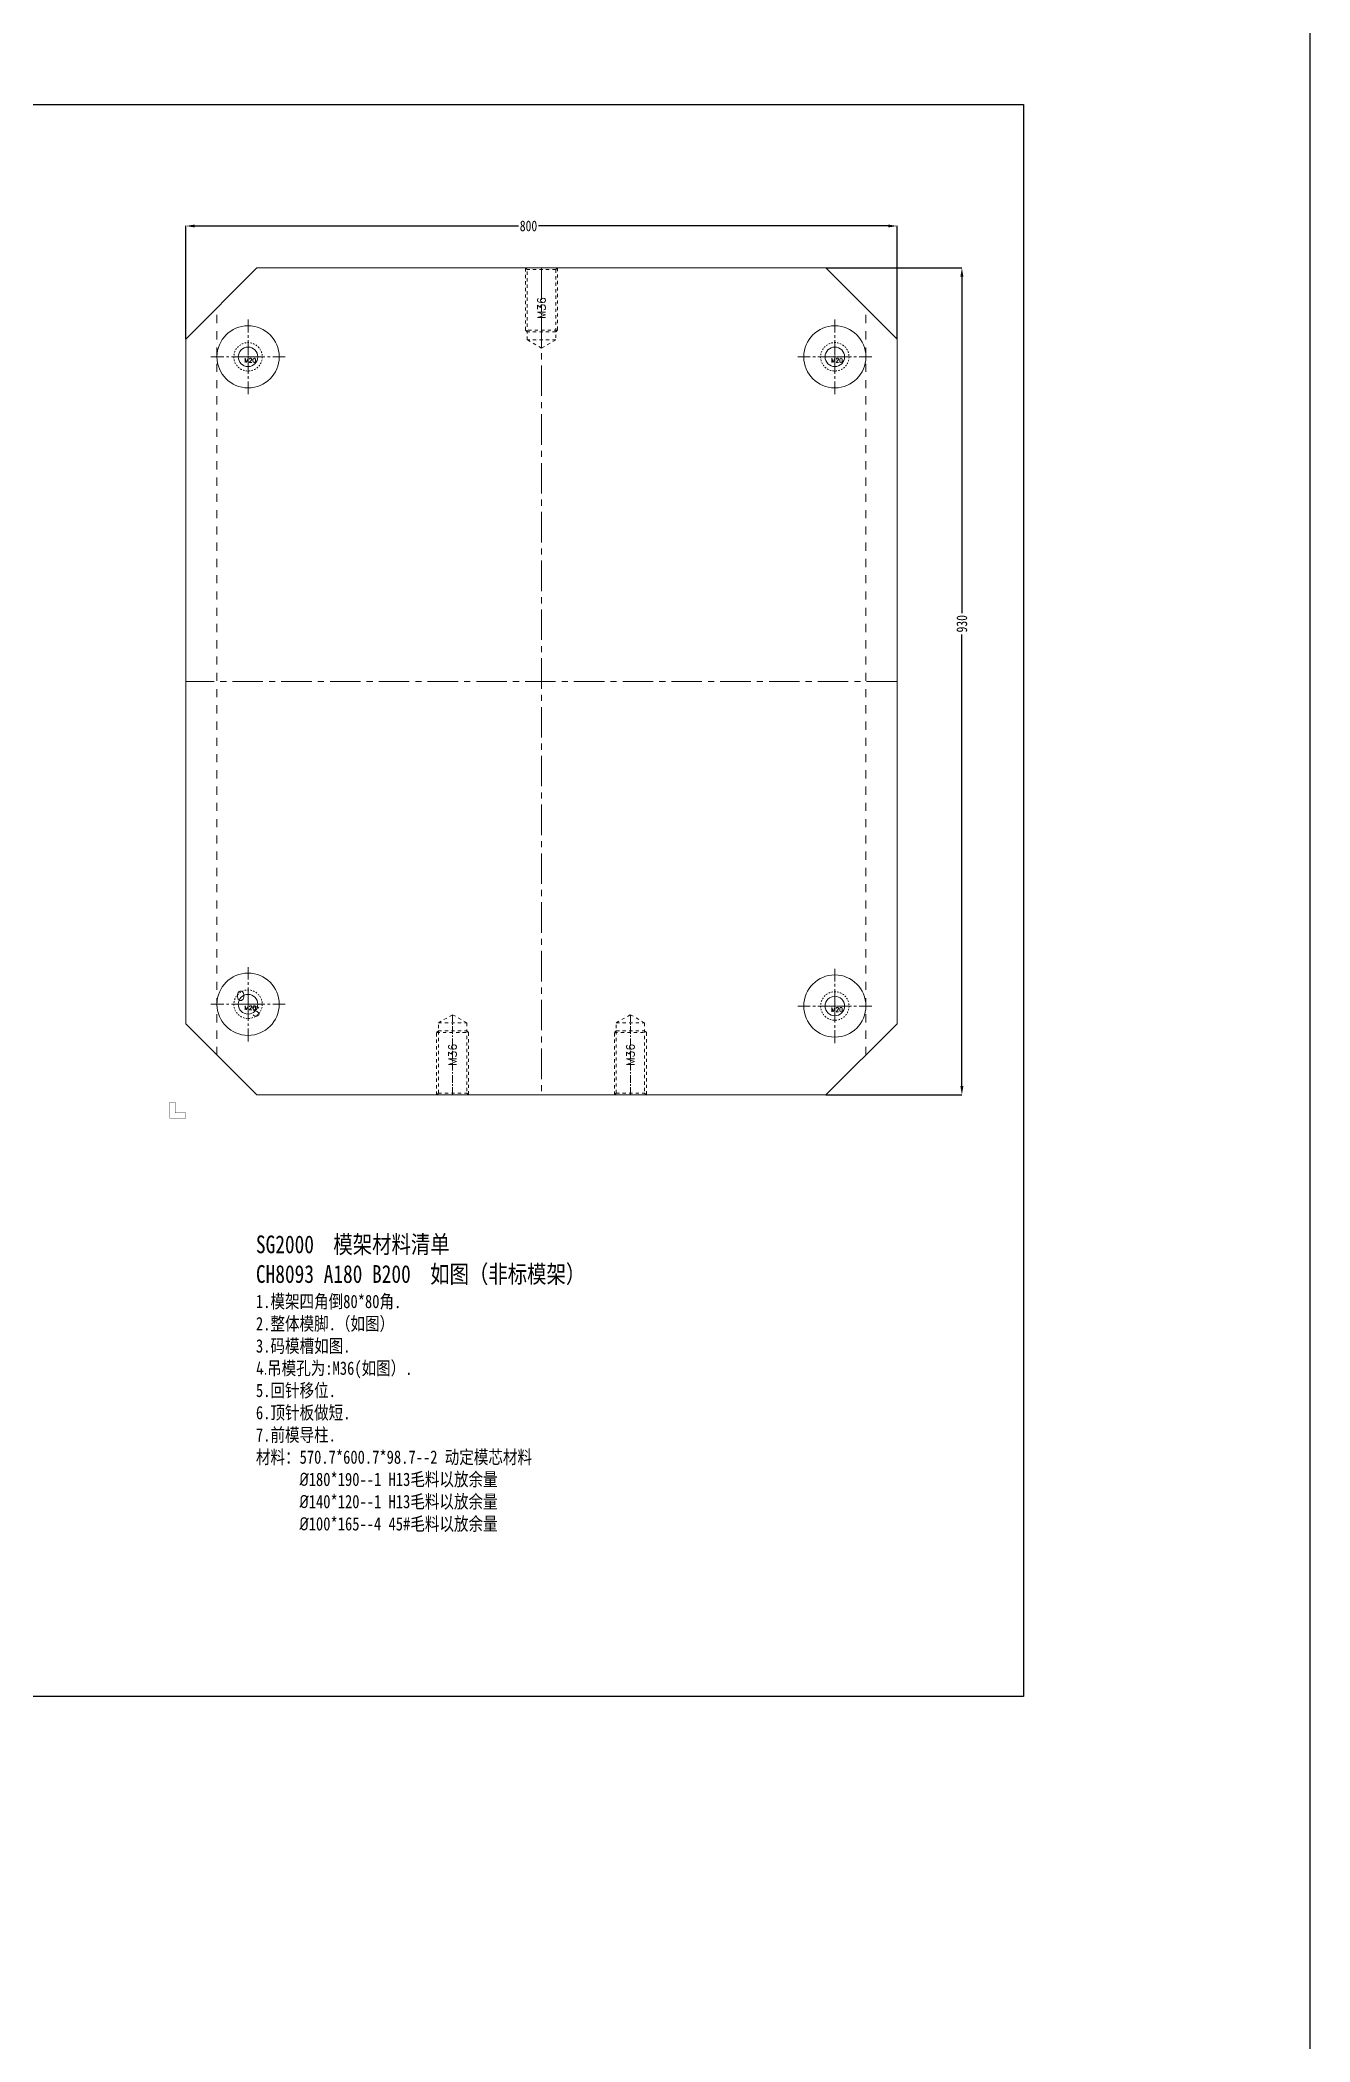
# Model space of a CAD drawing. Header units: millimetres. Extents: x 2673 to 5721, y -10743 to 3474.
# Drawn here: x 4292 to 5721, y -1538 to 713 of the extents above; entities that cross this region are included whole.
import ezdxf
from ezdxf.enums import TextEntityAlignment as Align

# ---------------------------------------------------------------- set-up
doc = ezdxf.new("R2010")
doc.units = ezdxf.units.MM
doc.header["$LTSCALE"] = 16.335
doc.header["$PDMODE"] = 3
doc.header["$PDSIZE"] = 0.3125
doc.linetypes.add('CENTER', pattern=[0.6, 0.375, -0.075, 0.075, -0.075])
doc.linetypes.add('HIDDEN', pattern=[0.2, 0.1, -0.1])
doc.layers.get('0').update_dxf_attribs({"linetype": 'CONTINUOUS'})
doc.layers.get('Defpoints').update_dxf_attribs({"linetype": 'CONTINUOUS'})
doc.layers.add('moldbase', color=7, linetype='CONTINUOUS', lineweight=20)
doc.layers.add('screw', color=33, linetype='CONTINUOUS', lineweight=13)
doc.styles.add('ROMANC', font='romanc.shx', dxfattribs={"bigfont": 'gbcbig.shx'})
doc.styles.get("Standard").update_dxf_attribs({"font": 'txt', "width": 0.8})
doc.styles.add('TXT', font='txt.shx', dxfattribs={"bigfont": 'gbcbig.shx'})
doc.dimstyles.new('副本 STANDARD', dxfattribs={"dimtxt": 6, "dimasz": 4, "dimexe": 0, "dimexo": 0, "dimgap": 0, "dimtad": 0, "dimdsep": 46, "dimlunit": 6, "dimtxsty": 'Standard', "dimcen": 0, "dimclrd": 4, "dimclre": 4, "dimclrt": 6, "dimazin": 2, "dimtfac": 2, "dimtofl": 0, "dimtmove": 1, "dimatfit": 3, "dimfxl": 0, "dimtolj": 1, "dimtzin": 0, "dimarcsym": 0})

# ---------------------------------------------------------------- blocks, each defined once
blk = doc.blocks.new('screw_m20_i')
at = {"layer": 'screw', "color": 1, "linetype": 'CENTER', "ltscale": 0.995164}
for p, q in [((-17.6, 0), (17.6, 0)), ((0, -17.6), (0, 17.6))]:
    blk.add_line(p, q, dxfattribs=at)
at = {"layer": 'screw', "color": 8, "linetype": 'HIDDEN', "ltscale": 0.995164}
blk.add_circle((0, 0), 16, dxfattribs=at)
at = {"layer": 'screw', "color": 33}
blk.add_circle((0, 0), 11, dxfattribs=at)
at = {"layer": 'screw', "color": 6, "style": 'TXT'}
blk.add_text('M20', height=4.8, dxfattribs=at).set_placement((-4.16, -6.4))
blk = doc.blocks.new('01')
at = {"layer": 'screw', "color": 92, "linetype": 'HIDDEN', "ltscale": 2.239118}
for p, q in [((4838.2, 386.7), (4838.2, 456.7)), ((4874.2, 456.7), (4874.2, 386.7)), ((4840.2, 384.7), (4838.2, 386.7)), ((4874.2, 386.7), (4838.2, 386.7)), ((4872.2, 384.7), (4840.2, 384.7)), ((4874.2, 386.7), (4872.2, 384.7)), ((4738.2, -403.3), (4740.2, -401.3)), ((4738.2, -473.3), (4738.2, -403.3)), ((4738.2, -403.3), (4774.2, -403.3)), ((4740.2, -401.3), (4772.2, -401.3)), ((4772.2, -401.3), (4774.2, -403.3)), ((4774.2, -403.3), (4774.2, -473.3)), ((4938.2, -403.3), (4940.2, -401.3)), ((4938.2, -473.3), (4938.2, -403.3)), ((4938.2, -403.3), (4974.2, -403.3)), ((4940.2, -401.3), (4972.2, -401.3)), ((4972.2, -401.3), (4974.2, -403.3)), ((4974.2, -403.3), (4974.2, -473.3))]:
    blk.add_line(p, q, dxfattribs=at)
at = {"layer": 'screw', "color": 8, "linetype": 'HIDDEN', "ltscale": 2.239118}
for p, q in [((4840.2, 454.7), (4838.2, 456.7)), ((4872.2, 454.7), (4840.2, 454.7)), ((4840.2, 375.7), (4840.2, 454.7)), ((4874.2, 456.7), (4872.2, 454.7)), ((4872.2, 454.7), (4872.2, 375.7)), ((4856.2, 366.4), (4840.2, 375.7)), ((4872.2, 375.7), (4840.2, 375.7)), ((4872.2, 375.7), (4856.2, 366.4)), ((4740.2, -392.3), (4756.2, -383.1)), ((4740.2, -471.3), (4740.2, -392.3)), ((4740.2, -392.3), (4772.2, -392.3)), ((4756.2, -383.1), (4772.2, -392.3)), ((4772.2, -392.3), (4772.2, -471.3)), ((4940.2, -392.3), (4956.2, -383.1)), ((4940.2, -471.3), (4940.2, -392.3)), ((4940.2, -392.3), (4972.2, -392.3)), ((4956.2, -383.1), (4972.2, -392.3)), ((4972.2, -392.3), (4972.2, -471.3)), ((4738.2, -473.3), (4740.2, -471.3)), ((4740.2, -471.3), (4772.2, -471.3)), ((4772.2, -471.3), (4774.2, -473.3)), ((4938.2, -473.3), (4940.2, -471.3)), ((4940.2, -471.3), (4972.2, -471.3)), ((4972.2, -471.3), (4974.2, -473.3))]:
    blk.add_line(p, q, dxfattribs=at)
at = {"layer": 'screw', "color": 1, "linetype": 'CENTER', "ltscale": 1.399449}
for p, q in [((4856.2, 456.7), (4856.2, 366.4)), ((4756.2, -473.3), (4756.2, -383.1)), ((4956.2, -473.3), (4956.2, -383.1))]:
    blk.add_line(p, q, dxfattribs=at)
at = {"layer": 'screw', "color": 6, "linetype": 'HIDDEN', "ltscale": 2.239118, "style": 'TXT'}
for p in [(4856.2, 411.5), (4756.2, -428.2), (4956.2, -428.2)]:
    blk.add_text('M36', height=9, rotation=90, dxfattribs=at).set_placement(p, align=Align.MIDDLE)
blk = doc.blocks.new('*D111')
at = {"color": 4, "lineweight": -2}
for p, q in [((4456.2, 376.7), (4456.2, 503.8)), ((4466.2, 503.8), (4830.4, 503.8)), ((5246.2, 503.8), (4852.8, 503.8)), ((5256.2, 376.7), (5256.2, 503.8))]:
    blk.add_line(p, q, dxfattribs=at)
at = {"color": 4}
for points in [[(4466.2, 505.4), (4466.2, 502.1), (4456.2, 503.8)], [(5246.2, 505.4), (5246.2, 502.1), (5256.2, 503.8)]]:
    blk.add_solid(points, dxfattribs=at)
at = {"layer": 'Defpoints', "color": 0}
for p in [(4456.2, 503.8), (4456.2, 376.7), (5256.2, 376.7)]:
    blk.add_point(p, dxfattribs=at)
at = {"color": 6, "insert": (4841.6, 503.8), "char_height": 12, "attachment_point": 5}
blk.add_mtext('\\A1;800', dxfattribs=at)
blk = doc.blocks.new('*D112')
at = {"color": 4, "lineweight": -2}
for p, q in [((5176.2, 456.7), (5329.1, 456.7)), ((5329.1, 446.7), (5329.1, 68.5)), ((5329.1, -463.3), (5329.1, 44.5)), ((5176.2, -473.3), (5329.1, -473.3))]:
    blk.add_line(p, q, dxfattribs=at)
at = {"color": 4}
for points in [[(5327.4, 446.7), (5330.8, 446.7), (5329.1, 456.7)], [(5327.4, -463.3), (5330.8, -463.3), (5329.1, -473.3)]]:
    blk.add_solid(points, dxfattribs=at)
at = {"layer": 'Defpoints', "color": 0}
for p in [(5176.2, 456.7), (5176.2, -473.3), (5329.1, -473.3)]:
    blk.add_point(p, dxfattribs=at)
at = {"color": 6, "insert": (5329.1, 56.5), "char_height": 12, "attachment_point": 5, "rotation": 90}
blk.add_mtext('\\A1;930', dxfattribs=at)

msp = doc.modelspace()

# ---------------------------------------------------------------- linework, layer by layer
for points in [[(2672.664, 3473.503), (5720.626, 3473.503), (5720.626, -10743.217), (2672.664, -10743.217)], [(3193.505, 640.258), (5398.491, 640.258), (5398.491, -1149.714), (3193.505, -1149.714)]]:
    msp.add_lwpolyline(points, close=True)
at = {"layer": 'moldbase'}
for p, q in [((4536.172, 456.65), (4456.172, 376.65)), ((5176.172, 456.65), (4536.172, 456.65)), ((5256.172, 376.65), (5176.172, 456.65)), ((4456.172, 376.65), (4456.172, -393.35)), ((5256.172, 376.65), (5256.172, -393.35)), ((4456.172, -393.35), (4536.172, -473.35)), ((5176.172, -473.35), (5256.172, -393.35)), ((5176.172, -473.35), (4536.172, -473.35))]:
    msp.add_line(p, q, dxfattribs=at)
at = {"layer": 'moldbase', "color": 1, "linetype": 'CENTER', "ltscale": 5.597796}
for p, q in [((4856.172, 456.65), (4856.172, -473.35)), ((5256.172, -8.35), (4456.172, -8.35))]:
    msp.add_line(p, q, dxfattribs=at)
at = {"layer": 'moldbase', "color": 8, "linetype": 'HIDDEN', "ltscale": 5.597796}
for p, q in [((4491.172, -428.35), (4491.172, 411.65)), ((5221.172, -428.35), (5221.172, 411.65))]:
    msp.add_line(p, q, dxfattribs=at)
at = {"layer": 'moldbase', "color": 1, "linetype": 'CENTER', "ltscale": 2.363514}
for p, q in [((4526.172, 398.45), (4526.172, 314.85)), ((5186.172, 398.45), (5186.172, 314.85)), ((4484.372, 356.65), (4567.972, 356.65)), ((5227.972, 356.65), (5144.372, 356.65)), ((4526.172, -413.15), (4526.172, -329.55)), ((5186.172, -415.15), (5186.172, -331.55)), ((4484.372, -371.35), (4567.972, -371.35)), ((5227.972, -373.35), (5144.372, -373.35))]:
    msp.add_line(p, q, dxfattribs=at)
at = {"layer": 'moldbase', "const_width": 0.5}
msp.add_lwpolyline([(4456.172, -493.35), (4444.172, -493.35), (4444.172, -481.35), (4438.172, -481.35), (4438.172, -499.35), (4456.172, -499.35), (4456.172, -493.35)], dxfattribs=at)
at = {"layer": 'moldbase'}
for centre in [(4526.172, 356.65), (5186.172, 356.65), (4526.172, -371.35), (5186.172, -373.35)]:
    msp.add_circle(centre, 35, dxfattribs=at)

# ---------------------------------------------------------------- block references
msp.add_blockref('01', (0, 0))
at = {"layer": 'screw'}
for p in [(4526.172, 356.65), (5186.172, 356.65), (4526.172, -371.35), (5186.172, -373.35)]:
    msp.add_blockref('screw_m20_i', p, dxfattribs=at)

# ---------------------------------------------------------------- texts
at = {"insert": (4534.999, -631.344), "char_height": 20, "width": 564.27245, "attachment_point": 1}
msp.add_mtext('{\\fSimSun|b0|i0|c134|p2;\\C2;SG2000  模架材料清单\\C256;\\PCH8093 A180 B200  如图（非标模架）\\P\\H0.75x;\\C1;1.模架四角倒80*80角.\\P2.整体模脚.（如图）\\P3.码模槽如图.\\P\\fISOCPEUR|b0|i0|c0|p34;4.\\fSimSun|b0|i0|c134|p2;吊模孔为:M36(如图）.\\P5.回针移位.\\C256;\\P\\C1;6.顶针板做短.\\P7.前模导柱.\\C256;\\P\\H0.99997x;材料：570.7*600.7*98.7--2 动定模芯材料\\P      \\fISOCPEUR|b0|i0|c0|p34;%%C\\fSimSun|b0|i0|c134|p2;180*190--1 H13毛料以放余量  \\P      \\fISOCPEUR|b0|i0|c0|p34;%%C\\fSimSun|b0|i0|c134|p2;140*120--1 H13毛料以放余量\\P      \\fISOCPEUR|b0|i0|c0|p34;%%C\\fSimSun|b0|i0|c134|p2;100*165--4 45#毛料以放余量}', dxfattribs=at)
at = {"layer": 'moldbase', "style": 'ROMANC'}
for s, p in [('O', (4512.857, -367.023)), ('S', (4530.498, -384.664))]:
    msp.add_text(s, height=10.5, dxfattribs=at).set_placement(p)

# ---------------------------------------------------------------- dimensions: what is measured, and where the dimension line sits
dim = msp.add_linear_dim(base=(4456.172, 503.782), p1=(5256.172, 376.65), p2=(4456.172, 376.65), dimstyle='副本 STANDARD', override={"dimtxt": 12, "dimasz": 10})
dim.commit()
dim.dimension.update_dxf_attribs({"geometry": '*D111', "text_midpoint": (4841.559, 503.782), "dimtype": 160})
dim = msp.add_linear_dim(base=(5329.113, -473.35), p1=(5176.172, 456.65), p2=(5176.172, -473.35), angle=90, dimstyle='副本 STANDARD', override={"dimtxt": 12, "dimasz": 10})
dim.commit()
dim.dimension.update_dxf_attribs({"geometry": '*D112', "text_midpoint": (5329.113, 56.54), "dimtype": 160})

doc.saveas('drawing.dxf')
